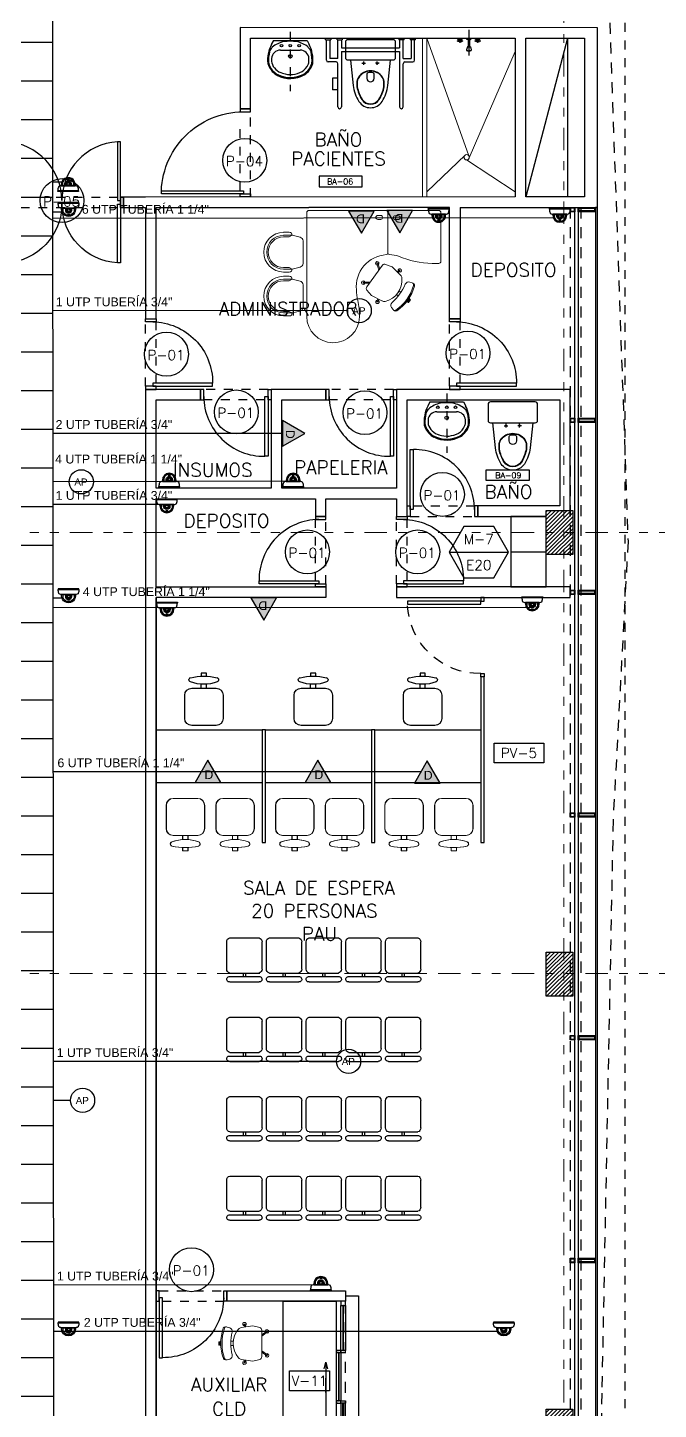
# Model space of a CAD drawing. Header units: millimetres. Extents: x 2056 to 4470, y 1400 to 3101.
# Drawn here: x 2107.04 to 2114.19, y 1528.38 to 1544.04 of the extents above; entities that cross this region are included whole.
import ezdxf
from ezdxf.enums import TextEntityAlignment as Align

# ---------------------------------------------------------------- set-up
doc = ezdxf.new("R2010")
doc.units = ezdxf.units.MM
for name, pattern in [('CENTER', [2, 1.25, -0.25, 0.25, -0.25]), ('DASHED', [0.75, 0.5, -0.25]), ('DASHED2', [0.375, 0.25, -0.125]), ('DIVIDE', [31.75, 12.7, -6.35, 0, -6.35, 0, -6.35]), ('HIDDEN', [9.525, 6.35, -3.175]), ('HIDDEN2', [0.1875, 0.125, -0.0625])]:
    doc.linetypes.add(name, pattern=pattern)
for name, color, linetype in [('0-PROYECCION', 8, 'HIDDEN2'), ('A-252', 252, 'Continuous'), ('A-253', 253, 'Continuous'), ('A-ANNO-DIMS-GRID', 195, 'Continuous'), ('A-ANNO-DOOR', 134, 'Continuous'), ('A-ANNO-FURN', 124, 'Continuous'), ('A-ANNO-GLAZ', 124, 'Continuous'), ('A-ANNO-TEXT', 190, 'Continuous'), ('A-COLS', 6, 'Continuous'), ('A-COLS-HTCH', 8, 'Continuous'), ('A-DOOR', 154, 'Continuous'), ('A-DUCT', 251, 'Continuous'), ('A-FURN', 252, 'Continuous'), ('A-FURN-FIXD', 8, 'Continuous'), ('A-GRID-COLS', 75, 'DIVIDE'), ('A-PLAN-6', 9, 'Continuous'), ('A-PROY', 15, 'HIDDEN'), ('AreasTrabajo', 90, 'Continuous'), ('Cableado', 134, 'Continuous'), ('Camara', 11, 'Continuous'), ('Escalerilla', 12, 'Continuous')]:
    doc.layers.add(name, color=color, linetype=linetype)
for name, color, linetype, lineweight in [('A-WALL', 16, 'Continuous', 30), ('AMuebles', 8, 'Continuous', 9), ('PL MUEBLES', 251, 'Continuous', 13)]:
    doc.layers.add(name, color=color, linetype=linetype, lineweight=lineweight)
doc.styles.add('COTAS', font='romans.shx', dxfattribs={"width": 0.7})
doc.styles.add('NUEVO', font='SIMPLEX')
doc.styles.add('ROMANS', font='romans')
doc.styles.get("Standard").update_dxf_attribs({"font": 'arial.ttf'})
doc.styles.add('TEX2', font='simplex.shx')
doc.dimstyles.new('DIM75', dxfattribs={"dimtxt": 0.15, "dimasz": 0.075, "dimexe": 0, "dimexo": 0, "dimgap": 0.075, "dimtad": 1, "dimzin": 1, "dimdsep": 46, "dimtxsty": 'COTAS', "dimblk": 'ARCHTICK', "dimcen": 0, "dimse1": 1, "dimse2": 1, "dimclrd": 8, "dimclre": 8, "dimclrt": 54, "dimaunit": 1, "dimazin": 0, "dimtfac": 1, "dimtix": 1, "dimtmove": 1, "dimatfit": 3, "dimldrblk": 'DOT', "dimfxl": 1, "dimtvp": 1.75, "dimtolj": 1, "dimtzin": 4, "dimarcsym": 0})

# ---------------------------------------------------------------- blocks, each defined once
blk = doc.blocks.new('Escritorio')
at = {"layer": 'PL MUEBLES'}
for p, q in [((-1.496, 0.002), (-0.946, 0.002)), ((-1.521, -0.573), (-1.521, -0.023)), ((-1.003, -0.058), (-1.037, -0.058)), ((-1.037, -0.102), (-1.003, -0.102)), ((-0.921, -0.478), (-0.921, -0.018)), ((-0.921, -0.023), (-0.921, -0.478)), ((-0.839, -0.055), (-0.805, -0.055)), ((-0.805, -0.099), (-0.839, -0.099)), ((0, -0.023), (0, -1.199)), ((0.165, -0.279), (0.076, -0.301)), ((0.199, -0.296), (0.165, -0.279)), ((0.263, -0.279), (0.165, -0.279)), ((0.199, -0.245), (0.263, -0.245)), ((0.263, -0.296), (0.199, -0.296)), ((0.042, -0.343), (0.042, -0.598)), ((-0.968, -0.638), (-0.894, -0.609)), ((-0.858, -0.619), (-0.681, -0.865)), ((-0.827, -0.662), (-0.804, -0.595)), ((-0.794, -0.598), (-0.818, -0.675)), ((-1.064, -0.732), (-0.968, -0.638)), ((-1.033, -0.704), (-1.059, -0.683)), ((-1.053, -0.675), (-1.024, -0.695)), ((0.076, -0.64), (0.165, -0.662)), ((0.165, -0.778), (0.076, -0.8)), ((0.165, -0.662), (0.199, -0.645)), ((0.165, -0.662), (0.263, -0.662)), ((0.199, -0.795), (0.165, -0.778)), ((0.263, -0.778), (0.165, -0.778)), ((0.199, -0.645), (0.263, -0.645)), ((0.263, -0.696), (0.199, -0.696)), ((0.199, -0.744), (0.263, -0.744)), ((-1.202, -0.823), (-1.213, -0.831)), ((-1.167, -0.81), (-1.195, -0.82)), ((-1.068, -0.926), (-1.047, -0.911)), ((-0.682, -0.902), (-0.734, -0.963)), ((-0.721, -0.809), (-0.641, -0.811)), ((-0.641, -0.821), (-0.711, -0.822)), ((0.042, -0.841), (0.042, -1.096)), ((0.263, -0.795), (0.199, -0.795)), ((-1.172, -1.008), (-1.176, -1.011)), ((-1.176, -1.011), (-1.153, -1.043)), ((-1.149, -1.04), (-1.172, -1.008)), ((-1.167, -0.998), (-1.16, -0.993)), ((-1.138, -1.038), (-1.167, -0.998)), ((-1.166, -1.016), (-1.158, -1.01)), ((-1.154, -1.032), (-1.146, -1.026)), ((-1.153, -1.043), (-1.149, -1.04)), ((-1.13, -1.033), (-1.138, -1.038)), ((-1.038, -0.967), (-1.017, -0.952)), ((-0.734, -0.963), (-0.853, -1.024)), ((-0.805, -1.035), (-0.816, -1.004)), ((-0.806, -0.999), (-0.796, -1.032)), ((-0.983, -1.127), (-0.994, -1.135)), ((-0.978, -1.122), (-0.96, -1.098)), ((0.076, -1.138), (0.165, -1.16)), ((0.165, -1.16), (0.199, -1.143)), ((0.165, -1.16), (0.263, -1.16)), ((0.199, -1.143), (0.263, -1.143)), ((0.263, -1.194), (0.199, -1.194))]:
    blk.add_line(p, q, dxfattribs=at)
for centre, radius, start, end in [((-1.496, -0.023), 0.025, 90, 180), ((-0.946, -0.023), 0.025, 0, 90), ((-0.901, -0.018), 0.02, 90.0055, 180.9444), ((-0.463, -4559.27), 4559.272, 89.994497, 90.005503), ((-0.025, -0.023), 0.025, 360, 90), ((-1.037, -0.08), 0.022, 90, 270), ((-1.003, -0.08), 0.022, 270, 90), ((-0.839, -0.077), 0.022, 90, 270), ((-0.805, -0.077), 0.022, 270, 90), ((0.084, -0.343), 0.0425, 101.3099, 180), ((0.199, -0.279), 0.034, 90, 180), ((0.263, -0.471), 0.225, 270, 90), ((0.263, -0.471), 0.191, 270, 90), ((0.263, -0.471), 0.174, 270, 90), ((-1.496, -0.573), 0.025, 180, 270), ((-1.458, 0.6), 1.198, 268.2066, 271.7934), ((-1.455, 0.486), 1.085, 271.7934, 292.4402), ((-0.921, -0.898), 0.4, 92.7294, 107.4484), ((-0.941, -0.478), 0.02, 272.7294, 360), ((-0.901, -0.478), 0.02, 180, 267.2706), ((-0.927, -0.864), 0.366, 40.369, 86.0727), ((-0.882, -0.637), 0.03, 35.7942, 111.7579), ((-0.799, -0.597), 0.02, 267.8158, 235.7725), ((-0.815, -0.644), 0.0501, 66.0658, 77.5226), ((-0.927, -0.864), 0.366, 354.6653, 40.369), ((0.084, -0.598), 0.0425, 180, 258.6901), ((-0.83, -0.786), 0.25, 174.9934, 256.595), ((-1.029, -0.768), 0.05, 132.9192, 174.9934), ((-1.056, -0.679), 0.02, 339.8158, 307.7725), ((-1.016, -0.709), 0.0501, 138.0658, 149.5226), ((0.199, -0.662), 0.034, 180, 270), ((0.199, -0.778), 0.034, 90, 180), ((0.263, -0.969), 0.225, 270, 90), ((0.263, -0.969), 0.191, 270, 90), ((-1.198, -0.851), 0.025, 125.7942, 193.723), ((-0.716, -0.704), 0.529, 196.8766, 234.7117), ((-1.187, -0.843), 0.025, 108.6915, 193.723), ((-0.705, -0.696), 0.529, 196.8766, 234.7117), ((-1.155, -0.848), 0.04, 20.3969, 108.6915), ((-0.569, -0.597), 0.597, 203.3651, 228.2233), ((-0.871, -0.815), 0.2, 212.9282, 218.6602), ((-0.705, -0.883), 0.03, 319.8304, 35.7942), ((-0.641, -0.816), 0.02, 195.8158, 163.7725), ((-0.691, -0.816), 0.0501, 354.0658, 5.5226), ((-0.962, -0.898), 0.4, 342.5516, 360), ((0.084, -0.841), 0.0425, 101.3099, 180), ((0.263, -0.969), 0.174, 270, 90), ((-0.992, -1.074), 0.04, 322.8969, 51.1915), ((-0.877, -0.98), 0.05, 256.595, 298.6692), ((-0.801, -1.034), 0.02, 123.8158, 91.7725), ((-0.816, -0.986), 0.0501, 282.0658, 293.5226), ((0.4, -1.199), 0.997, 169.5016, 180.2692), ((0.084, -1.096), 0.0425, 180, 258.6901), ((-1.009, -1.115), 0.025, 237.8653, 305.7942), ((-0.998, -1.107), 0.025, 237.8653, 322.8969), ((-0.299, -1.199), 0.299, 180.8931, 360), ((0.199, -1.16), 0.034, 180, 270)]:
    blk.add_arc(centre, radius, start, end, dxfattribs=at)
blk = doc.blocks.new('SanitarioStilopla')
for points in [[(0.281, -0.22, -0.414214), (0.254, -0.247), (0, -0.247), (-0.254, -0.247, -0.414214), (-0.281, -0.22), (-0.281, -0.037, -0.414214), (-0.254, -0.01), (-0.254, -0.01), (0.254, -0.01), (0.254, -0.01, -0.414214), (0.281, -0.037)], [(0.15, -0.467, 0.093692), (0.137, -0.438), (0.137, -0.438, 0.248741), (0, -0.366), (0, -0.366, 0.248741), (-0.137, -0.438), (-0.137, -0.438, 0.093692), (-0.15, -0.467), (-0.15, -0.467, 0.090751), (-0.154, -0.548), (-0.154, -0.548, 0.104228), (-0.098, -0.692), (-0.098, -0.692, 0.252784), (0, -0.745, 0.252784), (0.098, -0.692), (0.098, -0.692, 0.104228), (0.154, -0.548), (0.154, -0.548, 0.090751)], [(-0.041, -0.451), (-0.041, -0.451, 1), (0.041, -0.451), (0.041, -0.403), (0.041, -0.403, 0.330374), (0.029, -0.388), (0.029, -0.388, 0.148302), (-0.029, -0.388), (-0.029, -0.388, 0.330374), (-0.041, -0.403), (-0.041, -0.403)]]:
    blk.add_lwpolyline(points, format="xyb", close=True)
for points in [[(-0.227, -0.247), (-0.197, -0.531, 0.119037), (-0.131, -0.714, 0.252784), (0, -0.785, 0.252784), (0.131, -0.714, 0.119037), (0.197, -0.531), (0.227, -0.247)], [(0, -0.37, 0.248741), (-0.134, -0.44), (-0.134, -0.44, 0.093692), (-0.147, -0.468), (-0.147, -0.468, 0.090751), (-0.15, -0.548)], [(0.15, -0.548, 0.090751), (0.147, -0.468), (0.147, -0.468, 0.093692), (0.134, -0.44), (0.134, -0.44, 0.248741), (0, -0.37)], [(-0.15, -0.547, 0.104228), (-0.095, -0.69), (-0.095, -0.69, 0.252784), (0, -0.741, 0.252784), (0.095, -0.69), (0.095, -0.69, 0.104228), (0.15, -0.547)]]:
    blk.add_lwpolyline(points, format="xyb")
at = {"linetype": 'CENTER'}
for points in [[(-0.097, -0.28), (-0.058, -0.28)], [(-0.077, -0.299), (-0.077, -0.26)], [(0.097, -0.28), (0.058, -0.28)], [(0.077, -0.299), (0.077, -0.26)]]:
    blk.add_lwpolyline(points, dxfattribs=at)
for centre in [(-0.077, -0.28), (0.077, -0.28)]:
    blk.add_circle(centre, 0.00753)
blk = doc.blocks.new('Lnov734p')
for p, q in [((-0.19, 0), (-0.215, -0.046)), ((-0.19, 0), (0.19, 0)), ((0.19, 0), (0.215, -0.046)), ((-0.112, -0.11), (0.112, -0.11)), ((-0.158, -0.391), (-0.146, -0.397)), ((-0.153, -0.382), (-0.142, -0.388))]:
    blk.add_line(p, q)
for centre, radius in [((-0.1, -0.06), 0.015), ((0, -0.06), 0.015), ((0.1, -0.06), 0.015), ((0, -0.18), 0.02)]:
    blk.add_circle(centre, radius)
for centre, radius, start, end in [((0.14, -0.225), 0.397, 153.2366, 185.1908), ((0.14, -0.225), 0.387, 165.7987, 183.085), ((-0.139, -0.155), 0.1, 131.0686, 165.7987), ((-0.112, -0.21), 0.1, 90, 176.5875), ((-0.018, -0.293), 0.284, 100.6374, 131.0686), ((0, -0.586), 0.576, 82.9944, 97.0056), ((0.018, -0.293), 0.284, 48.9314, 79.3626), ((0.112, -0.21), 0.1, 3.4125, 90), ((0.139, -0.155), 0.1, 14.2013, 48.9314), ((-0.14, -0.225), 0.397, 354.8092, 26.7634), ((-0.14, -0.225), 0.387, 354.8092, 14.2013), ((-0.04, -0.2), 0.224, 196.2861, 238.2877), ((-0.147, -0.24), 0.1, 183.085, 200.7802), ((-0.04, -0.2), 0.214, 200.7802, 238.2877), ((0.14, -0.225), 0.352, 176.5875, 184.6254), ((-0.04, -0.2), 0.179, 197.3522, 254.7067), ((0.04, -0.2), 0.179, 301.7123, 335.4879), ((0.04, -0.2), 0.214, 301.7123, 343.7139), ((0.04, -0.2), 0.224, 301.7123, 343.7139), ((0.112, -0.233), 0.1, 335.4879, 358.2317), ((-0.14, -0.225), 0.352, 358.2317, 3.4125), ((0, -0.111), 0.321, 242.8748, 299.3617), ((0, -0.111), 0.311, 242.8748, 299.3617), ((0, -0.111), 0.276, 251.4503, 299.3617)]:
    blk.add_arc(centre, radius, start, end)
at = {"layer": 'A-PROY', "ltscale": 0.01}
blk.add_lwpolyline([(0, 0.095), (0, -0.577)], dxfattribs=at)
blk = doc.blocks.new('SILLASEC')
at = {"color": 14}
for p, q in [((0.138, 0), (-0.138, 0)), ((-0.218, -0.08), (-0.218, -0.341)), ((0.218, -0.341), (0.218, -0.08)), ((-0.138, -0.421), (0.138, -0.421)), ((-0.03, -0.421), (-0.03, -0.466)), ((0.03, -0.421), (0.03, -0.467)), ((-0.03, -0.594), (-0.03, -0.557)), ((0.03, -0.594), (-0.03, -0.594)), ((0.03, -0.557), (0.03, -0.594))]:
    blk.add_line(p, q, dxfattribs=at)
for centre, radius, start, end in [((-0.138, -0.08), 0.08, 90, 180), ((0.138, -0.08), 0.08, 0, 90), ((-0.138, -0.341), 0.08, 180, 270), ((-0.001, -0.898), 0.432, 69.3244, 110.6756), ((0.138, -0.341), 0.08, 270, 360), ((-0.145, -0.517), 0.025, 110.6756, 256.9974), ((-0.001, 0.106), 0.664, 256.9974, 283.0026), ((0.078, -0.523), 0.03, 277.1489617152909, 277.1489748498389), ((0.142, -0.517), 0.025, 283.0026, 69.3244)]:
    blk.add_arc(centre, radius, start, end, dxfattribs=at)
blk = doc.blocks.new('Solo silla')
at = {"layer": 'PL MUEBLES'}
for p, q in [((7.479, -3.256), (7.471, -3.245)), ((7.27, -3.304), (7.276, -3.312)), ((7.286, -3.292), (7.292, -3.3)), ((7.335, -3.42), (7.35, -3.441)), ((7.376, -3.39), (7.391, -3.411)), ((7.175, -3.475), (7.167, -3.464))]:
    blk.add_line(p, q, dxfattribs=at)
for points in [[(7.471, -3.245, 0.305391), (7.444, -3.235, 0.166603), (7.166, -3.436, 0.305391), (7.167, -3.464, 0.337069)], [(7.598, -3.425), (7.618, -3.399, -0.050031), (7.626, -3.405), (7.606, -3.434)], [(7.303, -3.652), (7.269, -3.662, -0.050031), (7.266, -3.653), (7.297, -3.642)], [(7.493, -3.737), (7.491, -3.817, -0.050031), (7.481, -3.817), (7.479, -3.746)], [(7.64, -3.631), (7.706, -3.654, -0.050031), (7.703, -3.664), (7.627, -3.64)]]:
    blk.add_lwpolyline(points, format="xyb", dxfattribs=at)
for points in [[(7.468, -3.341, 0.405522), (7.491, -3.291), (7.482, -3.263, 0.389037), (7.452, -3.246, 0.166603), (7.174, -3.447, 0.389037), (7.18, -3.48), (7.204, -3.498, 0.405522), (7.259, -3.491, -0.108892)], [(7.277, -3.605, -0.185674), (7.273, -3.57, -0.371905), (7.538, -3.379, -0.185674), (7.57, -3.394), (7.664, -3.49), (7.693, -3.564, -0.344151), (7.683, -3.6), (7.437, -3.777, -0.344151), (7.4, -3.776), (7.339, -3.724)]]:
    blk.add_lwpolyline(points, format="xyb", close=True, dxfattribs=at)
blk.add_lwpolyline([(7.259, -3.305), (7.262, -3.309), (7.294, -3.286), (7.291, -3.282)], close=True, dxfattribs=at)
blk.add_lwpolyline([(7.269, -3.328), (7.263, -3.32), (7.304, -3.291), (7.309, -3.298)], dxfattribs=at)
for centre, radius, start, end in [((7.487, -3.587), 0.2, 122.9282, 128.6602), ((7.623, -3.402), 0.02, 249.8158, 217.7725), ((7.268, -3.657), 0.02, 33.8158, 1.7725), ((7.705, -3.659), 0.02, 177.8158, 145.7725), ((7.486, -3.817), 0.02, 105.8158, 73.7725)]:
    blk.add_arc(centre, radius, start, end, dxfattribs=at)
blk = doc.blocks.new('PUERTA 1.4 M - PL')
at = {"color": 251, "linetype": 'DASHED', "ltscale": 0.2}
for p, q in [((0.015, -0.086), (0.015, -1.416)), ((0.135, -0.086), (0.135, -1.416))]:
    blk.add_line(p, q, dxfattribs=at)
for points in [[(0.135, -0.051), (0.135, -0.086), (0.015, -0.086), (0.015, -0.051), (0.135, -0.051)], [(0.76, -0.086), (0.76, -0.121), (0.095, -0.121), (0.095, -0.086), (0.76, -0.086)], [(0.76, -1.416), (0.76, -1.381), (0.095, -1.381), (0.095, -1.416), (0.76, -1.416)], [(0.135, -1.451), (0.135, -1.416), (0.015, -1.416), (0.015, -1.451), (0.135, -1.451)]]:
    blk.add_lwpolyline(points)
for centre, start, end in [((0.092, -0.082), 270.2949, 356.6088), ((0.092, -1.421), 3.3912, 89.7051)]:
    blk.add_arc(centre, 0.67, start, end)
blk = doc.blocks.new('PUERTA1.00 CM-PL')
at = {"color": 251, "linetype": 'DASHED', "ltscale": 0.2}
for p, q in [((0, 0), (0.9, 0)), ((0.07, -0.12), (0.865, -0.12))]:
    blk.add_line(p, q, dxfattribs=at)
for points in [[(1, -0.12), (0.965, -0.12), (0.965, 0), (1, 0), (1, -0.12)], [(0, -0.12), (0.035, -0.12), (0.035, 0), (0, 0), (0, -0.12)], [(0.035, -1.011), (0.07, -1.011), (0.07, -0.08), (0.035, -0.08), (0.035, -1.011)]]:
    blk.add_lwpolyline(points)
blk.add_arc((0.034, -0.08), 0.932, 272.2234, 2.433)
blk = doc.blocks.new('PUERTA80 CM-PL')
at = {"color": 251, "linetype": 'DASHED', "ltscale": 0.2}
for p, q in [((-0.035, -0.015), (-0.765, -0.015)), ((-0.07, -0.135), (-0.765, -0.135))]:
    blk.add_line(p, q, dxfattribs=at)
for points in [[(-0.8, -0.135), (-0.765, -0.135), (-0.765, -0.015), (-0.8, -0.015), (-0.8, -0.135)], [(-0.035, -0.774), (-0.07, -0.774), (-0.07, -0.095), (-0.035, -0.095), (-0.035, -0.774)], [(0, -0.135), (-0.035, -0.135), (-0.035, -0.015), (0, -0.015), (0, -0.135)]]:
    blk.add_lwpolyline(points)
blk.add_arc((-0.079, -0.088), 0.686, 180.5944, 270.7265)
blk = doc.blocks.new('MISNU')
for p, q in [((-0.567, -0.001), (-0.567, 0.059)), ((-0.432, 0.059), (-0.567, 0.059)), ((-0.432, -0.001), (-0.432, 0.059)), ((-0.25, 0.018), (-0.25, 0.108)), ((-0.23, 0.128), (0, 0.128)), ((0, 0.088), (-0.21, 0.088)), ((-0.21, -0.002), (-0.21, 0.088)), ((0, 0.138), (0, 0.078)), ((0, 0.138), (0.02, 0.138)), ((0, 0.138), (0, 0.078)), ((0.02, 0.078), (0, 0.078)), ((0, 0.008), (0, -0.052)), ((0, 0.008), (0.02, 0.008)), ((0, 0.008), (0, -0.052)), ((-0.76, -0.002), (-0.27, -0.002)), ((-0.13, -0.042), (-0.76, -0.042)), ((-0.13, -0.042), (-0.56, -0.042)), ((-0.21, -0.002), (0, -0.002)), ((-0.13, -0.042), (-0.13, -0.702)), ((0, -0.042), (-0.09, -0.042)), ((-0.09, -0.042), (-0.09, -0.702)), ((0.02, -0.052), (0, -0.052)), ((-0.13, -0.702), (-0.76, -0.702)), ((-0.76, -0.742), (-0.27, -0.742)), ((-0.13, -0.702), (-0.56, -0.702)), ((-0.25, -0.762), (-0.25, -0.852)), ((-0.21, -0.742), (-0.21, -0.832)), ((-0.21, -0.742), (0, -0.742)), ((0, -0.702), (-0.09, -0.702)), ((0, -0.752), (0, -0.692)), ((0, -0.752), (0, -0.692)), ((0.02, -0.692), (0, -0.692)), ((0, -0.752), (0.02, -0.752)), ((-0.23, -0.872), (0, -0.872)), ((0, -0.832), (-0.21, -0.832)), ((0, -0.882), (0, -0.822)), ((0, -0.882), (0, -0.822)), ((0.02, -0.822), (0, -0.822)), ((0, -0.882), (0.02, -0.882))]:
    blk.add_line(p, q)
for centre, start, end in [((-0.27, 0.018), 270, 360), ((-0.23, 0.108), 90, 180), ((-0.76, -0.022), 90, 270), ((-0.76, -0.722), 90, 270), ((-0.27, -0.762), 0, 90), ((-0.23, -0.852), 180, 270)]:
    blk.add_arc(centre, 0.02, start, end)
blk = doc.blocks.new('SILLA01')
for p, q in [((-0.167, 0), (0.167, 0)), ((-0.2, -0.145), (-0.2, -0.455)), ((-0.166, -0.06), (0.166, -0.06)), ((-0.166, -0.1), (0.166, -0.1)), ((-0.01, -0.06), (-0.01, -0.1)), ((0.017, -0.06), (0.017, -0.1)), ((0.2, -0.145), (0.2, -0.455)), ((-0.166, -0.5), (0.166, -0.5))]:
    blk.add_line(p, q)
for centre, radius, start, end in [((-0.17, -0.03), 0.0302, 85.0583, 277.9455), ((0.17, -0.03), 0.0302, 262.0545, 94.9417), ((-0.155, -0.144), 0.045, 103.5844, 181.9992), ((0.155, -0.144), 0.045, 358.0008, 76.4156), ((-0.155, -0.456), 0.045, 178.0008, 256.4156), ((0.155, -0.456), 0.045, 283.5844, 1.9992)]:
    blk.add_arc(centre, radius, start, end)
blk = doc.blocks.new('DUCHAPTA')
at = {"linetype": 'DASHED2', "ltscale": 0.1}
blk.add_line((0.1, 0), (-0.193, 0), dxfattribs=at)
for points in [[(-0.095, 0.017), (-0.13, 0.027), (-0.136, 0.027)], [(-0.012, 0.008), (-0.095, 0.008)], [(-0.012, 0), (-0.012, 0.02), (0, 0.028), (0, 0)], [(-0.012, 0), (-0.012, -0.02), (0, -0.028), (0, 0)], [(-0.095, -0.017), (-0.13, -0.027), (-0.136, -0.027)], [(-0.012, -0.008), (-0.095, -0.008)]]:
    blk.add_lwpolyline(points)
for centre, radius, start, end in [((-0.092, 0), 0.0512, 147.9366, 212.0634), ((-0.087, 0), 0.0512, 147.9366, 212.0634), ((-0.037, 0), 0.0607, 163.6464, 196.3536), ((-0.049, 0), 0.0467, 170.1749, 189.8251), ((-0.154, 0), 0.0607, 7.5445, 16.3536), ((-0.154, 0), 0.0607, 343.6464, 352.4555)]:
    blk.add_arc(centre, radius, start, end)
blk = doc.blocks.new('TINA01')
for p, q in [((1.644, 0.113), (1.645, 0.114)), ((1.644, 0.073), (1.645, 0.072)), ((1.653, 0.113), (1.652, 0.114)), ((1.653, 0.073), (1.652, 0.072)), ((1.66, 0.097), (1.665, 0.097)), ((1.66, 0.089), (1.665, 0.089)), ((1.644, -0.087), (1.645, -0.086)), ((1.644, -0.127), (1.645, -0.128)), ((1.653, -0.087), (1.652, -0.086)), ((1.653, -0.127), (1.652, -0.128)), ((1.66, -0.103), (1.665, -0.103)), ((1.66, -0.111), (1.665, -0.111))]:
    blk.add_line(p, q)
for points in [[(1.644, 0.102), (1.641, 0.102, 0.263657), (1.637, 0.097), (1.637, 0.093)], [(1.644, 0.084), (1.641, 0.084, -0.263657), (1.637, 0.088), (1.637, 0.093)], [(1.653, 0.102), (1.656, 0.102, -0.263657), (1.66, 0.097), (1.66, 0.093)], [(1.653, 0.084), (1.656, 0.084, 0.263657), (1.66, 0.088), (1.66, 0.093)], [(1.644, -0.098), (1.641, -0.098, 0.263657), (1.637, -0.103), (1.637, -0.107)], [(1.644, -0.116), (1.641, -0.116, -0.263657), (1.637, -0.112), (1.637, -0.107)], [(1.653, -0.098), (1.656, -0.098, -0.263657), (1.66, -0.103), (1.66, -0.107)], [(1.653, -0.116), (1.656, -0.116, 0.263657), (1.66, -0.112), (1.66, -0.107)]]:
    blk.add_lwpolyline(points, format="xyb")
for points in [[(1.644, 0.097), (1.644, 0.113)], [(1.644, 0.088), (1.644, 0.073)], [(1.653, 0.097), (1.653, 0.113)], [(1.653, 0.088), (1.653, 0.073)], [(1.665, 0.093), (1.665, 0.113), (1.676, 0.121), (1.676, 0.093)], [(1.665, 0.093), (1.665, 0.073), (1.676, 0.065), (1.676, 0.093)], [(1.644, -0.103), (1.644, -0.087)], [(1.644, -0.112), (1.644, -0.127)], [(1.653, -0.103), (1.653, -0.087)], [(1.653, -0.112), (1.653, -0.127)], [(1.665, -0.107), (1.665, -0.087), (1.676, -0.079), (1.676, -0.107)], [(1.665, -0.107), (1.665, -0.127), (1.676, -0.135), (1.676, -0.107)]]:
    blk.add_lwpolyline(points)
for centre in [(1.649, 0.117), (1.649, 0.069), (1.649, -0.083), (1.649, -0.131)]:
    blk.add_circle(centre, 0.00443)
for centre, start, end in [((1.649, 0.101), 219.4909, 320.5091), ((1.649, 0.085), 39.4909, 140.5091), ((1.649, -0.099), 219.4909, 320.5091), ((1.649, -0.115), 39.4909, 140.5091)]:
    blk.add_arc(centre, 0.00574, start, end)
blk = doc.blocks.new('PUERTA 90 VIDRIO')
for points in [[(0.035, 0.87), (0.07, 0.87), (0.07, 0.04), (0.035, 0.04), (0.035, 0.87)], [(-0.005, 0.04), (0.035, 0.04), (0.035, 0), (-0.005, 0), (-0.005, 0.04)], [(0.895, 0.04), (0.855, 0.04), (0.855, 0), (0.895, 0), (0.895, 0.04)]]:
    blk.add_lwpolyline(points)
at = {"color": 251, "linetype": 'HIDDEN2'}
blk.add_arc((0.042, 0.057), 0.814, 358.8096, 88.1062, dxfattribs=at)
blk = doc.blocks.new('EJES 1 PISO')
at = {"layer": 'A-COLS-HTCH'}
h = blk.add_hatch(dxfattribs=at)
h.set_pattern_fill('ANSI31', color=256, scale=0.01, style=0)
h.set_pattern_definition([(45, (-989029.081113, -1733121.865745), (-0.02245064030267, 0.02245064030267), [])])
h.paths.add_polyline_path([(19.17, 24.331), (19.47, 24.331), (19.47, 23.831), (19.17, 23.831)])
h = blk.add_hatch(dxfattribs=at)
h.set_pattern_fill('ANSI31', color=256, scale=0.01, style=0)
h.set_pattern_definition([(45, (-989029.080906, -1733126.865745), (-0.02245064030267, 0.02245064030267), [])])
h.paths.add_polyline_path([(19.17, 19.326), (19.47, 19.326), (19.47, 18.826), (19.17, 18.826)])
h = blk.add_hatch(dxfattribs=at)
h.set_pattern_fill('ANSI31', color=256, scale=0.01, style=0)
h.set_pattern_definition([(45, (-989029.081113, -1733132.121184), (-0.02245064030267, 0.02245064030267), [])])
h.paths.add_polyline_path([(19.17, 14.145), (19.47, 14.145), (19.47, 13.645), (19.17, 13.645)])
at = {"layer": 'A-COLS'}
for points in [[(19.17, 24.331), (19.47, 24.331), (19.47, 23.831), (19.17, 23.831)], [(19.17, 19.326), (19.47, 19.326), (19.47, 18.826), (19.17, 18.826)], [(19.17, 14.145), (19.47, 14.145), (19.47, 13.645), (19.17, 13.645)]]:
    blk.add_lwpolyline(points, close=True, dxfattribs=at)
at = {"layer": 'A-GRID-COLS', "lineweight": 9, "ltscale": 0.02}
blk.add_line((19.37, 0.026), (19.37, 37.139), dxfattribs=at)
for points in [[(-3.765, 24.081), (21.433, 24.081)], [(-3.765, 19.081), (21.433, 19.081)]]:
    blk.add_lwpolyline(points, dxfattribs=at)
blk = doc.blocks.new('N-PUE')
blk.add_circle((0, 0), 0.00332)
at = {"style": 'NUEVO'}
blk.add_attdef('PUE', text='', height=0.0015, dxfattribs=at).set_placement((-0.00006, -0.00013), align=Align.MIDDLE)
blk = doc.blocks.new('P-V')
blk.add_lwpolyline([(-0.00375, -0.003), (-0.00375, 0), (0.00375, 0), (0.00375, -0.003)], close=True)
at = {"style": 'NUEVO', "flags": 4}
blk.add_attdef('PV', text='', height=0.0015, dxfattribs=at).set_placement((0, -0.0015), align=Align.MIDDLE_CENTER)
blk = doc.blocks.new('REF-PU-100')
blk.add_lwpolyline([(0, 0.184), (0.74, 0.184), (0.74, 0), (0, 0)], close=True)
at = {"style": 'TEX2'}
blk.add_attdef('PU-000', text='', height=0.1, rotation=360, dxfattribs=at).set_placement((0.381, 0.041), align=Align.CENTER)
blk = doc.blocks.new('#MUEBLE-#PLANO')
blk.add_line((-0.0045, 0), (0.0045, 0))
at = {"color": 8}
blk.add_lwpolyline([(-0.0045, 0), (-0.00225, -0.0039), (0.00225, -0.0039), (0.0045, 0), (0.00225, 0.0039), (-0.00225, 0.0039)], close=True, dxfattribs=at)
at = {"style": 'NUEVO', "flags": 4}
for tag, p in [('M', (0, 0.00195)), ('PLANO', (0, -0.00195))]:
    blk.add_attdef(tag, text='', height=0.0015, dxfattribs=at).set_placement(p, align=Align.MIDDLE)
blk = doc.blocks.new('V')
blk.add_lwpolyline([(-0.003, -0.003), (-0.003, 0), (0.003, 0), (0.003, -0.003)], close=True)
at = {"style": 'NUEVO', "flags": 4}
blk.add_attdef('VEN', text='', height=0.0015, dxfattribs=at).set_placement((0, -0.0015), align=Align.MIDDLE)
blk = doc.blocks.new('_ArchTick')
at = {"color": 0, "linetype": 'ByBlock', "const_width": 0.15}
blk.add_lwpolyline([(-0.5, -0.5), (0.5, 0.5)], dxfattribs=at)
blk = doc.blocks.new('lote')
at = {"layer": '0-PROYECCION'}
blk.add_lwpolyline([(28.221, 54.476), (28.818, 37.127), (28.646, 33.967), (28.512, 27.473), (28.196, 12.156)], dxfattribs=at)
blk = doc.blocks.new('Toma Doble')
at = {"layer": 'AreasTrabajo'}
h = blk.add_hatch(color=256, dxfattribs=at)
h.dxf.hatch_style = 1
h.paths.add_polyline_path([(0, 0.168), (-0.145, -0.084), (0.145, -0.084)])
blk.add_lwpolyline([(0.145, -0.084), (0, 0.168), (-0.145, -0.084)], close=True, dxfattribs=at)
at = {"layer": 'AreasTrabajo', "color": 7, "true_color": 0xffffff, "insert": (-0.04, 0.054), "char_height": 0.1, "attachment_point": 1}
blk.add_mtext_dynamic_manual_height_columns('D', width=0.2, gutter_width=12.5, heights=[0], dxfattribs=at)
blk = doc.blocks.new('Camara-B')
at = {"layer": 'Camara'}
for points in [[(-0.0297, 0.0145), (-0.0298, 0.016), (0.0293, 0.016), (0.0292, 0.0145)], [(0.0292, 0.0145), (0.0292, 0.0143), (-0.0297, 0.0143), (-0.0297, 0.0145)]]:
    blk.add_lwpolyline(points, close=True, dxfattribs=at)
for points in [[(-0.0297, 0.0139, 0.072126), (-0.0279, 0.0033, 0.171597), (-0.0271, 0.0023, 0.084432), (-0.022, 0.0001, 0.060784), (-0.0216, 0), (0.021, 0, 0.060784), (0.0215, 0.0001, 0.084432), (0.0266, 0.0023, 0.171597), (0.0274, 0.0033, 0.072126), (0.0292, 0.0139)], [(-0.0199, 0), (-0.0199, -0.0037, 1), (0.0194, -0.0037), (0.0194, 0)], [(-0.015, -0.011, 0.641525), (0.0145, -0.011), (0.0155, -0.0107), (0.0155, 0), (0.0087, 0), (0.0087, -0.0054, -1), (-0.0092, -0.0054), (-0.0092, 0), (-0.016, 0), (-0.016, -0.0107)], [(-0.0067, 0), (-0.0067, -0.0054, 1), (0.0062, -0.0054), (0.0062, 0), (0.0058, 0), (0.0058, -0.0054, -1), (-0.0063, -0.0054), (-0.0063, 0)], [(0.0029, -0.0006), (0.0029, -0.0008, -0.541232), (0.0027, -0.0009, 0.302819), (-0.0033, -0.0009, -0.541232), (-0.0034, -0.0008), (-0.0034, -0.0006, 3.288548)], [(0.0027, -0.0189, 1), (0.0027, -0.0184), (-0.0032, -0.0184, 1), (-0.0032, -0.0189)], [(0.0021, -0.0194, 1), (0.0021, -0.019), (-0.0026, -0.019, 1), (-0.0026, -0.0194)], [(0.0015, -0.02, 1), (0.0015, -0.0195), (-0.002, -0.0195, 1), (-0.002, -0.02)]]:
    blk.add_lwpolyline(points, format="xyb", close=True, dxfattribs=at)
blk.add_circle((-0.0003, -0.0055), 0.00358, dxfattribs=at)
blk = doc.blocks.new('AP')
at = {"layer": 'AreasTrabajo'}
blk.add_circle((0, 0), 0.137, dxfattribs=at)
at = {"layer": 'AreasTrabajo', "insert": (-0.078, 0.038, 0.229), "char_height": 0.08, "attachment_point": 1}
blk.add_mtext_dynamic_manual_height_columns('AP', width=0.14673, gutter_width=12.5, heights=[0], dxfattribs=at)

msp = doc.modelspace()

# ---------------------------------------------------------------- hatches: boundary and pattern name
at = {"layer": 'Escalerilla'}
h = msp.add_hatch(dxfattribs=at)
h.set_pattern_fill('ANSI31', color=256, scale=0.1381, angle=315)
h.set_pattern_definition([(0, (2106.8657, 1542.55777), (1e-16, 0.4384675), [])])
h.paths.add_polyline_path([(2107.317, 1548.187), (2106.857, 1548.187), (2106.866, 1542.558), (2106.866, 1542.119), (2106.867, 1541.885), (2106.895, 1517.952), (2107.337, 1517.952)])

# ---------------------------------------------------------------- linework, layer by layer
at = {"layer": '0-PROYECCION'}
msp.add_lwpolyline([(2113.19, 1542.002), (2113.19, 1517.51)], dxfattribs=at)
at = {"layer": '0-PROYECCION', "elevation": 0}
msp.add_lwpolyline([(2113.31, 1542.002), (2113.31, 1517.39)], dxfattribs=at)
at = {"layer": '0-PROYECCION'}
msp.add_lwpolyline([(2110.64, 1529.603), (2110.534, 1529.603), (2110.534, 1527.89), (2110.64, 1527.89)], close=True, dxfattribs=at)
at = {"layer": 'A-252', "elevation": 0.229}
for points in [[(2113.475, 1541.952), (2113.28, 1541.952), (2113.28, 1542.002), (2113.475, 1542.002)], [(2113.465, 1541.962), (2113.29, 1541.962), (2113.29, 1541.992), (2113.465, 1541.992)], [(2113.5, 1542.002), (2113.475, 1542.002), (2113.475, 1524.991), (2113.5, 1524.991)], [(2113.475, 1539.564), (2113.28, 1539.564), (2113.28, 1539.614), (2113.475, 1539.614)], [(2113.465, 1539.574), (2113.29, 1539.574), (2113.29, 1539.604), (2113.465, 1539.604)], [(2113.475, 1537.614), (2113.28, 1537.614), (2113.28, 1537.664), (2113.475, 1537.664)], [(2113.465, 1537.624), (2113.29, 1537.624), (2113.29, 1537.654), (2113.465, 1537.654)], [(2113.475, 1535.09), (2113.28, 1535.09), (2113.28, 1535.14), (2113.475, 1535.14)], [(2113.465, 1535.1), (2113.29, 1535.1), (2113.29, 1535.13), (2113.465, 1535.13)], [(2113.475, 1532.565), (2113.28, 1532.565), (2113.28, 1532.615), (2113.475, 1532.615)], [(2113.465, 1532.575), (2113.29, 1532.575), (2113.29, 1532.605), (2113.465, 1532.605)], [(2113.475, 1530.04), (2113.28, 1530.04), (2113.28, 1530.09), (2113.475, 1530.09)], [(2113.465, 1530.05), (2113.29, 1530.05), (2113.29, 1530.08), (2113.465, 1530.08)]]:
    msp.add_lwpolyline(points, close=True, dxfattribs=at)
at = {"layer": 'A-ANNO-GLAZ', "ltscale": 1.5}
for points in [[(2113.19, 1542.002), (2113.24, 1542.002), (2113.24, 1541.952), (2113.19, 1541.952)], [(2113.195, 1541.997), (2113.235, 1541.997), (2113.235, 1541.957), (2113.195, 1541.957)], [(2113.19, 1539.614), (2113.24, 1539.614), (2113.24, 1539.564), (2113.19, 1539.564)], [(2113.195, 1539.609), (2113.235, 1539.609), (2113.235, 1539.569), (2113.195, 1539.569)], [(2113.19, 1537.664), (2113.24, 1537.664), (2113.24, 1537.614), (2113.19, 1537.614)], [(2113.195, 1537.659), (2113.235, 1537.659), (2113.235, 1537.619), (2113.195, 1537.619)], [(2112.215, 1536.679), (2112.175, 1536.679), (2112.175, 1534.803), (2112.215, 1534.803)], [(2113.19, 1535.14), (2113.24, 1535.14), (2113.24, 1535.09), (2113.19, 1535.09)], [(2113.195, 1535.135), (2113.235, 1535.135), (2113.235, 1535.095), (2113.195, 1535.095)], [(2113.19, 1532.615), (2113.24, 1532.615), (2113.24, 1532.565), (2113.19, 1532.565)], [(2113.195, 1532.61), (2113.235, 1532.61), (2113.235, 1532.57), (2113.195, 1532.57)], [(2113.19, 1530.09), (2113.24, 1530.09), (2113.24, 1530.04), (2113.19, 1530.04)], [(2113.195, 1530.085), (2113.235, 1530.085), (2113.235, 1530.045), (2113.195, 1530.045)], [(2110.59, 1529.603), (2110.59, 1529.553), (2110.64, 1529.553), (2110.64, 1529.603)], [(2110.54, 1529.045), (2110.54, 1529.02), (2110.59, 1529.02), (2110.59, 1529.045)], [(2110.59, 1529.045), (2110.59, 1529.02), (2110.64, 1529.02), (2110.64, 1529.045)], [(2110.54, 1528.474), (2110.54, 1528.449), (2110.59, 1528.449), (2110.59, 1528.474)], [(2110.59, 1528.449), (2110.59, 1528.474), (2110.64, 1528.474), (2110.64, 1528.449)]]:
    msp.add_lwpolyline(points, close=True, dxfattribs=at)
at = {"layer": 'A-ANNO-GLAZ'}
msp.add_lwpolyline([(2113.28, 1542.002), (2113.28, 1524.991), (2113.24, 1524.991), (2113.24, 1542.002)], close=True, dxfattribs=at)
at = {"layer": 'A-ANNO-GLAZ', "ltscale": 1.5}
for points in [[(2110.59, 1529.045), (2110.59, 1529.553), (2110.64, 1529.553), (2110.64, 1529.045), (2110.59, 1529.045)], [(2110.61, 1529.553), (2110.61, 1529.045), (2110.62, 1529.045), (2110.62, 1529.553), (2110.61, 1529.553)], [(2110.54, 1528.474), (2110.54, 1529.02), (2110.59, 1529.02), (2110.59, 1528.474), (2110.54, 1528.474)], [(2110.56, 1529.02), (2110.56, 1528.474), (2110.57, 1528.474), (2110.57, 1529.02), (2110.56, 1529.02)], [(2110.59, 1528.449), (2110.59, 1527.933), (2110.64, 1527.933), (2110.64, 1528.449), (2110.59, 1528.449)], [(2110.61, 1527.933), (2110.61, 1528.449), (2110.62, 1528.449), (2110.62, 1527.933), (2110.61, 1527.933)]]:
    msp.add_lwpolyline(points, dxfattribs=at)
at = {"layer": 'A-DUCT', "elevation": 0}
msp.add_lwpolyline([(2112.685, 1542.121), (2112.685, 1543.919), (2113.16, 1543.919), (2113.16, 1542.122), (2112.685, 1542.121)], dxfattribs=at)
at = {"layer": 'A-FURN'}
for points in [[(2112.917, 1538.499), (2112.517, 1538.499), (2112.517, 1537.699), (2112.917, 1537.699)], [(2108.495, 1536.079), (2109.695, 1536.079), (2109.695, 1535.479), (2108.495, 1535.479)], [(2109.735, 1536.079), (2110.935, 1536.079), (2110.935, 1535.479), (2109.735, 1535.479)], [(2110.975, 1536.079), (2112.175, 1536.079), (2112.175, 1535.479), (2110.975, 1535.479)]]:
    msp.add_lwpolyline(points, close=True, dxfattribs=at)
at = {"layer": 'A-FURN', "elevation": 0}
msp.add_lwpolyline([(2112.517, 1538.099), (2112.917, 1538.099)], dxfattribs=at)
at = {"layer": 'A-FURN'}
for points in [[(2109.695, 1536.079), (2109.695, 1534.803), (2109.735, 1534.803), (2109.735, 1536.079), (2109.695, 1536.079)], [(2110.935, 1536.079), (2110.935, 1534.803), (2110.975, 1534.803), (2110.975, 1536.079), (2110.935, 1536.079)], [(2110.534, 1529.603), (2110.534, 1527.89), (2109.934, 1527.89), (2109.934, 1529.603), (2110.534, 1529.603)], [(2110.64, 1529.663), (2110.79, 1529.663), (2110.79, 1527.83), (2110.64, 1527.83)]]:
    msp.add_lwpolyline(points, dxfattribs=at)
at = {"layer": 'A-PROY', "ltscale": 0.01}
msp.add_lwpolyline([(2113.31, 1550.892), (2113.81, 1550.892), (2113.81, 1516.89), (2113.31, 1516.89)], dxfattribs=at)
at = {"layer": 'A-PROY', "elevation": 0}
msp.add_lwpolyline([(2113.16, 1543.919), (2112.685, 1542.121)], dxfattribs=at)
at = {"layer": 'A-WALL'}
for points in [[(2111.94, 1542.001), (2113.5, 1542.002), (2113.5, 1544.039), (2109.445, 1544.04), (2109.445, 1543.12), (2109.565, 1543.12), (2109.565, 1543.92), (2112.565, 1543.919), (2112.565, 1542.121), (2108.375, 1542.119), (2108.125, 1542.119), (2108.125, 1541.999), (2108.375, 1541.999), (2108.375, 1540.739), (2108.495, 1540.739), (2108.495, 1541.999), (2110.225, 1541.999), (2110.225, 1541.999)], [(2111.94, 1542.001), (2111.94, 1540.739), (2111.82, 1540.739), (2111.82, 1542), (2110.345, 1541.999), (2110.345, 1541.999), (2110.225, 1541.999)], [(2108.375, 1539.939), (2108.375, 1527.77)], [(2108.495, 1539.819), (2108.998, 1539.819), (2108.998, 1539.939), (2108.375, 1539.939), (2108.375, 1539.939), (2108.375, 1539.939)], [(2113.19, 1538.499), (2113.19, 1539.939), (2111.22, 1539.939), (2111.22, 1539.939), (2111.22, 1539.939), (2111.22, 1538.819), (2109.918, 1538.819), (2109.918, 1539.819), (2110.42, 1539.819), (2110.42, 1539.939), (2109.798, 1539.939), (2109.798, 1538.819), (2108.495, 1538.819)], [(2111.34, 1538.499), (2111.34, 1539.819), (2113.07, 1539.819), (2113.07, 1538.619), (2112.14, 1538.619), (2112.14, 1538.499), (2112.917, 1538.499)], [(2108.495, 1538.699), (2110.3, 1538.699), (2110.3, 1538.499), (2110.42, 1538.499), (2110.42, 1538.699), (2111.22, 1538.699), (2111.22, 1538.499), (2111.34, 1538.499), (2111.34, 1538.499)], [(2108.495, 1537.699), (2110.42, 1537.699), (2110.42, 1537.579)], [(2108.495, 1537.579), (2108.495, 1537.579), (2108.495, 1537.579), (2108.495, 1527.89)], [(2110.42, 1537.579), (2108.495, 1537.579)], [(2111.22, 1537.699), (2111.22, 1537.579), (2113.19, 1537.579), (2113.19, 1537.699), (2111.22, 1537.699)]]:
    msp.add_lwpolyline(points, dxfattribs=at)
for points in [[(2113.35, 1542.122), (2112.685, 1542.122), (2112.685, 1543.919), (2113.35, 1543.919)], [(2109.295, 1529.722), (2110.64, 1529.722), (2110.64, 1529.603), (2109.295, 1529.603)]]:
    msp.add_lwpolyline(points, close=True, dxfattribs=at)
at = {"layer": 'A-WALL', "elevation": 0}
msp.add_lwpolyline([(2108.375, 1539.939), (2108.375, 1539.939), (2108.375, 1539.939)], close=True, dxfattribs=at)
for points in [[(2108.495, 1538.819), (2108.495, 1539.819)], [(2108.495, 1537.699), (2108.495, 1538.699)], [(2109.019, 1524.77), (2109.019, 1524.77), (2109.019, 1527.77), (2110.64, 1527.77), (2110.64, 1527.89), (2108.495, 1527.89), (2108.495, 1537.579), (2108.495, 1537.579), (2108.495, 1537.579)]]:
    msp.add_lwpolyline(points, dxfattribs=at)
at = {"layer": 'Cableado', "lineweight": 30}
for p, q in [((2107.434, 1542.289), (2107.321, 1542.289)), ((2107.442, 1541.949), (2107.321, 1541.949)), ((2113.012, 1541.882), (2107.324, 1541.877)), ((2110.66, 1540.832), (2107.325, 1540.828)), ((2109.927, 1539.44), (2107.323, 1539.438)), ((2110.06, 1538.898), (2107.327, 1538.891)), ((2108.527, 1538.634), (2107.323, 1538.634)), ((2107.438, 1537.572), (2107.324, 1537.572)), ((2112.759, 1537.465), (2107.329, 1537.462)), ((2111.495, 1535.603), (2107.331, 1535.603)), ((2110.539, 1532.322), (2107.335, 1532.319)), ((2107.524, 1531.88), (2107.335, 1531.88)), ((2110.276, 1529.789), (2107.337, 1529.786)), ((2112.357, 1529.26), (2107.33, 1529.26))]:
    msp.add_line(p, q, dxfattribs=at)
at = {"layer": 'Escalerilla'}
msp.add_lwpolyline([(2106.867, 1541.885), (2106.866, 1542.119), (2104.786, 1542.119), (2104.786, 1542.558), (2106.866, 1542.558), (2106.857, 1548.187), (2107.317, 1548.187), (2107.337, 1517.952), (2106.895, 1517.952)], close=True, dxfattribs=at)
at = {"layer": 'PL MUEBLES'}
for p, q in [((2112.039, 1542.588), (2111.565, 1543.919)), ((2112.044, 1542.562), (2112.565, 1543.769)), ((2112.003, 1542.597), (2111.565, 1542.179)), ((2112.015, 1542.54), (2112.565, 1542.179))]:
    msp.add_line(p, q, dxfattribs=at)
msp.add_lwpolyline([(2111.515, 1543.919), (2111.515, 1542.121)], dxfattribs=at)
at = {"layer": 'PL MUEBLES', "elevation": 0}
msp.add_lwpolyline([(2111.565, 1543.919), (2111.565, 1542.121)], dxfattribs=at)
at = {"layer": 'PL MUEBLES'}
msp.add_circle((2112.015, 1542.57), 0.03, dxfattribs=at)

# ---------------------------------------------------------------- block references
at = {"layer": 'A-253', "rotation": 0.05004741709467889}
msp.add_blockref('lote', (2085.059, 1501.062), dxfattribs=at)
at = {"layer": 'A-ANNO-DIMS-GRID'}
msp.add_blockref('EJES 1 PISO', (2093.747, 1514.235), dxfattribs=at)
at = {"layer": 'A-ANNO-DOOR'}
ref = msp.add_blockref('N-PUE', (2109.499, 1542.535), dxfattribs=dict(at, xscale=75, yscale=75, zscale=75))
ref.add_attrib('PUE', 'P-04', dxfattribs={"layer": '0', "color": 0, "height": 0.1125, "style": 'NUEVO'}).set_placement((2109.495, 1542.525), align=Align.MIDDLE)
ref = msp.add_blockref('N-PUE', (2107.427, 1542.079), dxfattribs=dict(at, xscale=75, yscale=75, zscale=75))
ref.add_attrib('PUE', 'P-05', dxfattribs={"layer": '0', "color": 0, "height": 0.1125, "style": 'NUEVO'}).set_placement((2107.422, 1542.069), align=Align.MIDDLE)
ref = msp.add_blockref('REF-PU-100', (2110.831, 1542.235), dxfattribs=dict(at, xscale=-0.6588565300917508, yscale=0.65885652997531, zscale=0.6588565300582514, rotation=1.595504872220488e-05))
ref.add_attrib('PU-000', 'BA-06', dxfattribs={"layer": '0', "height": 0.0659, "rotation": 0, "style": 'TEX2'}).set_placement((2110.58, 1542.262), align=Align.CENTER)
ref = msp.add_blockref('N-PUE', (2108.611, 1540.338), dxfattribs=dict(at, xscale=75, yscale=75, zscale=75))
ref.add_attrib('PUE', 'P-01', dxfattribs={"layer": '0', "color": 0, "height": 0.1125, "style": 'NUEVO'}).set_placement((2108.606, 1540.328), align=Align.MIDDLE)
ref = msp.add_blockref('N-PUE', (2112.03, 1540.35), dxfattribs=dict(at, xscale=75, yscale=75, zscale=75))
ref.add_attrib('PUE', 'P-01', dxfattribs={"layer": '0', "color": 0, "height": 0.1125, "style": 'NUEVO'}).set_placement((2112.026, 1540.34), align=Align.MIDDLE)
ref = msp.add_blockref('N-PUE', (2109.403, 1539.683), dxfattribs=dict(at, xscale=75, yscale=75, zscale=75))
ref.add_attrib('PUE', 'P-01', dxfattribs={"layer": '0', "color": 0, "height": 0.1125, "style": 'NUEVO'}).set_placement((2109.398, 1539.673), align=Align.MIDDLE)
ref = msp.add_blockref('N-PUE', (2110.862, 1539.675), dxfattribs=dict(at, xscale=75, yscale=75, zscale=75))
ref.add_attrib('PUE', 'P-01', dxfattribs={"layer": '0', "color": 0, "height": 0.1125, "style": 'NUEVO'}).set_placement((2110.857, 1539.665), align=Align.MIDDLE)
ref = msp.add_blockref('N-PUE', (2111.74, 1538.748), dxfattribs=dict(at, xscale=75, yscale=75, zscale=75))
ref.add_attrib('PUE', 'P-01', dxfattribs={"layer": '0', "color": 0, "height": 0.1125, "style": 'NUEVO'}).set_placement((2111.735, 1538.738), align=Align.MIDDLE)
at = {"layer": 'A-ANNO-DOOR', "xscale": 0.6588565299753355, "yscale": 0.6588565299753355, "zscale": 0.6588565300582514, "rotation": 359.9999840449512}
msp.add_blockref('REF-PU-100', (2112.236, 1538.905), dxfattribs=at).add_auto_attribs({'PU-000': 'BA-09'})
at = {"layer": 'A-ANNO-DOOR'}
ref = msp.add_blockref('N-PUE', (2110.21, 1538.096), dxfattribs=dict(at, xscale=75, yscale=75, zscale=75))
ref.add_attrib('PUE', 'P-01', dxfattribs={"layer": '0', "color": 0, "height": 0.1125, "style": 'NUEVO'}).set_placement((2110.206, 1538.086), align=Align.MIDDLE)
ref = msp.add_blockref('N-PUE', (2111.46, 1538.096), dxfattribs=dict(at, xscale=75, yscale=75, zscale=75))
ref.add_attrib('PUE', 'P-01', dxfattribs={"layer": '0', "color": 0, "height": 0.1125, "style": 'NUEVO'}).set_placement((2111.455, 1538.086), align=Align.MIDDLE)
ref = msp.add_blockref('N-PUE', (2108.895, 1529.96), dxfattribs=dict(at, xscale=75, yscale=75, zscale=75))
ref.add_attrib('PUE', 'P-01', dxfattribs={"layer": '0', "color": 0, "height": 0.1125, "style": 'NUEVO'}).set_placement((2108.891, 1529.95), align=Align.MIDDLE)
at = {"layer": 'A-ANNO-FURN', "xscale": 75, "yscale": 75, "zscale": 75}
msp.add_blockref('#MUEBLE-#PLANO', (2112.153, 1538.094), dxfattribs=at).add_auto_attribs({'M': 'M-7', 'PLANO': 'E20'})
at = {"layer": 'A-ANNO-GLAZ', "ltscale": 1.5, "xscale": -1, "rotation": 90}
msp.add_blockref('PUERTA 90 VIDRIO', (2112.215, 1537.574), dxfattribs=at)
at = {"layer": 'A-ANNO-GLAZ', "xscale": 75, "yscale": 75, "zscale": 75}
msp.add_blockref('P-V', (2112.607, 1535.93), dxfattribs=at).add_auto_attribs({'PV': 'PV-5'})
at = {"layer": 'A-ANNO-GLAZ'}
ref = msp.add_blockref('V', (2110.233, 1528.813), dxfattribs=dict(at, xscale=75, yscale=75, zscale=75))
ref.add_attrib('VEN', 'V-11', dxfattribs={"layer": '0', "color": 0, "height": 0.1125, "style": 'NUEVO', "flags": 4}).set_placement((2110.233, 1528.701), align=Align.MIDDLE)
at = {"layer": 'A-DOOR', "xscale": -1}
for name, p, rotation in [('PUERTA1.00 CM-PL', (2109.565, 1542.12), 270), ('PUERTA80 CM-PL', (2108.36, 1539.939), 90), ('PUERTA80 CM-PL', (2111.805, 1539.939), 90), ('PUERTA80 CM-PL', (2111.205, 1537.699), 90)]:
    msp.add_blockref(name, p, dxfattribs=dict(at, rotation=rotation))
at = {"layer": 'A-DOOR'}
for name, p, rotation in [('PUERTA 1.4 M - PL', (2106.674, 1541.984), 90), ('PUERTA80 CM-PL', (2111.34, 1538.484), 180), ('PUERTA80 CM-PL', (2110.435, 1537.699), 270)]:
    msp.add_blockref(name, p, dxfattribs=dict(at, rotation=rotation))
for p in [(2109.798, 1539.954), (2111.22, 1539.954)]:
    msp.add_blockref('PUERTA80 CM-PL', p, dxfattribs=at)
at = {"layer": 'A-DOOR', "xscale": -1}
msp.add_blockref('PUERTA80 CM-PL', (2108.495, 1529.737), dxfattribs=at)
at = {"layer": 'A-FURN', "xscale": -1}
msp.add_blockref('Escritorio', (2110.202, 1541.965), dxfattribs=at)
at = {"layer": 'A-FURN', "xscale": -1, "rotation": 180}
for p in [(2109.036, 1536.13), (2110.276, 1536.13), (2111.516, 1536.13)]:
    msp.add_blockref('SILLASEC', p, dxfattribs=at)
at = {"layer": 'A-FURN', "xscale": -1, "rotation": 180, "row_count": 4, "column_count": 5, "row_spacing": 0.9, "column_spacing": -0.45}
msp.add_blockref('SILLA01', (2109.495, 1533.222), dxfattribs=at)
at = {"layer": 'A-FURN', "rotation": 54.20581575653059}
msp.add_blockref('Solo silla', (2102.278, 1525.15, 0.703), dxfattribs=at)
at = {"layer": 'A-FURN-FIXD'}
for p in [(2110.015, 1543.895), (2111.789, 1539.796, 0.229)]:
    msp.add_blockref('Lnov734p', p, dxfattribs=at)
at = {"layer": 'A-FURN-FIXD', "rotation": 90}
for name, p in [('DUCHAPTA', (2112.04, 1543.916)), ('MISNU', (2110.553, 1543.9)), ('TINA01', (2112.033, 1542.239))]:
    msp.add_blockref(name, p, dxfattribs=at)
at = {"layer": 'A-FURN-FIXD', "extrusion": (0, 0, -1), "xscale": -1, "zscale": -1}
msp.add_blockref('SanitarioStilopla', (-2110.925, 1543.916, 0.229), dxfattribs=at)
at = {"layer": 'A-FURN-FIXD', "extrusion": (0, 0, -1), "zscale": -1}
msp.add_blockref('SanitarioStilopla', (-2112.538, 1539.807), dxfattribs=at)
at = {"layer": 'A-PLAN-6', "xscale": -1, "rotation": 90}
msp.add_blockref('PUERTA 1.4 M - PL', (2106.674, 1542.134), dxfattribs=at)
at = {"layer": 'AMuebles'}
for p in [(2108.824, 1535.303), (2108.828, 1535.303), (2109.388, 1535.303), (2109.391, 1535.303), (2110.064, 1535.303), (2110.068, 1535.303), (2110.628, 1535.303), (2110.631, 1535.303), (2111.304, 1535.303), (2111.307, 1535.303), (2111.868, 1535.303), (2111.871, 1535.303)]:
    msp.add_blockref('SILLASEC', p, dxfattribs=at)
at = {"layer": 'AreasTrabajo', "rotation": 180}
for p in [(2110.821, 1541.876), (2111.256, 1541.881), (2109.714, 1537.491)]:
    msp.add_blockref('Toma Doble', p, dxfattribs=at)
at = {"layer": 'AreasTrabajo'}
for p in [(2109.081, 1535.567), (2110.328, 1535.567), (2111.568, 1535.561)]:
    msp.add_blockref('Toma Doble', p, dxfattribs=at)
at = {"layer": 'Cableado', "lineweight": 30}
for p in [(2110.797, 1540.832), (2107.645, 1538.891), (2110.676, 1532.322), (2107.66, 1531.88)]:
    msp.add_blockref('AP', p, dxfattribs=at)
at = {"layer": 'Cableado', "lineweight": 30, "rotation": 270}
msp.add_blockref('Toma Doble', (2110.011, 1539.44), dxfattribs=at)
at = {"layer": 'Camara'}
for p, xscale, yscale, zscale, rotation in [((2107.496, 1542.246), 4, 4, 4, 180.0000002489353), ((2107.5, 1541.993), -4, 4, 4, 359.9999997510675), ((2111.699, 1541.926), 4, 4, 4, 0.04136182474078516), ((2113.072, 1541.926), 4, 4, 4, 0.04136182474078517), ((2108.642, 1538.894), 4.000000000005919, 4.000000000005919, 4.000000000005919, 179.9999999792079), ((2110.047, 1538.894), 4.000000000005919, 4.000000000005919, 4.000000000005919, 179.9999999792079), ((2108.616, 1538.634), 3.999999999999999, 3.999999999999999, 3.999999999999999, 2.580179591631137e-05), ((2107.5, 1537.614), -4, 4, 4, 359.9999997510675), ((2112.76, 1537.522), 4, 4, 4, 8.804669925052994e-07), ((2108.618, 1537.463), 4, 4, 4, 8.804669925052994e-07), ((2110.361, 1529.789), 4, 4, 4, 179.9999996773159), ((2107.5, 1529.303), -4, 4, 4, 359.9999997510675), ((2112.435, 1529.303), -4, 4, 4, 359.9999997510675)]:
    msp.add_blockref('Camara-B', p, dxfattribs=dict(at, xscale=xscale, yscale=yscale, zscale=zscale, rotation=rotation))

# ---------------------------------------------------------------- texts
at = {"layer": 'A-ANNO-TEXT', "style": 'ROMANS'}
for s, height, p in [('BAÑO', 0.1527, (2110.561, 1542.791)), ('PACIENTES', 0.1527, (2110.561, 1542.554)), ('DEPOSITO', 0.1527, (2112.547, 1541.293)), ('ADMINISTRADOR', 0.15271, (2109.99, 1540.852)), ('PAPELERIA', 0.1527, (2110.588, 1539.055)), ('INSUMOS', 0.1527, (2109.136, 1539.026)), ('BAÑO', 0.1527, (2112.489, 1538.798)), ('DEPOSITO', 0.1527, (2109.292, 1538.449)), ('SALA DE ESPERA', 0.15271, (2110.34, 1534.289)), ('20 PERSONAS', 0.15271, (2110.288, 1534.028)), ('PAU', 0.1527, (2110.345, 1533.768)), ('AUXILIAR', 0.1527, (2109.321, 1528.659)), ('CLD', 0.1527, (2109.321, 1528.383))]:
    msp.add_text(s, height=height, dxfattribs=at).set_placement(p, align=Align.MIDDLE)
at = {"layer": 'Cableado', "char_height": 0.1, "attachment_point": 1}
for s, width, insert in [('6 UTP TUBERÍA 1 1/4"', 1.5456, (2107.652, 1542.03, 0.229)), ('1 UTP TUBERÍA 3/4"', 1.39555, (2107.356, 1540.981, 0.229)), ('2 UTP TUBERÍA 3/4"', 1.39555, (2107.354, 1539.591, 0.229)), ('4 UTP TUBERÍA 1 1/4"', 1.5456, (2107.349, 1539.199, 0.229)), ('1 UTP TUBERÍA 3/4"', 1.39555, (2107.354, 1538.787, 0.229)), ('4 UTP TUBERÍA 1 1/4"', 1.5456, (2107.663, 1537.696, 0.229)), ('6 UTP TUBERÍA 1 1/4"', 1.5456, (2107.375, 1535.756, 0.229)), ('1 UTP TUBERÍA 3/4"', 1.39555, (2107.366, 1532.471, 0.229)), ('1 UTP TUBERÍA 3/4"', 1.39555, (2107.369, 1529.938, 0.229)), ('2 UTP TUBERÍA 3/4"', 1.39555, (2107.674, 1529.413, 0.229))]:
    msp.add_mtext_dynamic_manual_height_columns(s, width=width, gutter_width=12.5, heights=[0], dxfattribs=dict(at, insert=insert))

# ---------------------------------------------------------------- leaders
msp.add_leader([(2110.418, 1528.911), (2110.418, 1528.57), (2110.418, 1528.729)], dimstyle='DIM75', override={"dimgap": 0.075, "dimtad": 0, "dimldrblk": 'Open30', "dimfxl": 0.2})

doc.saveas('drawing.dxf')
